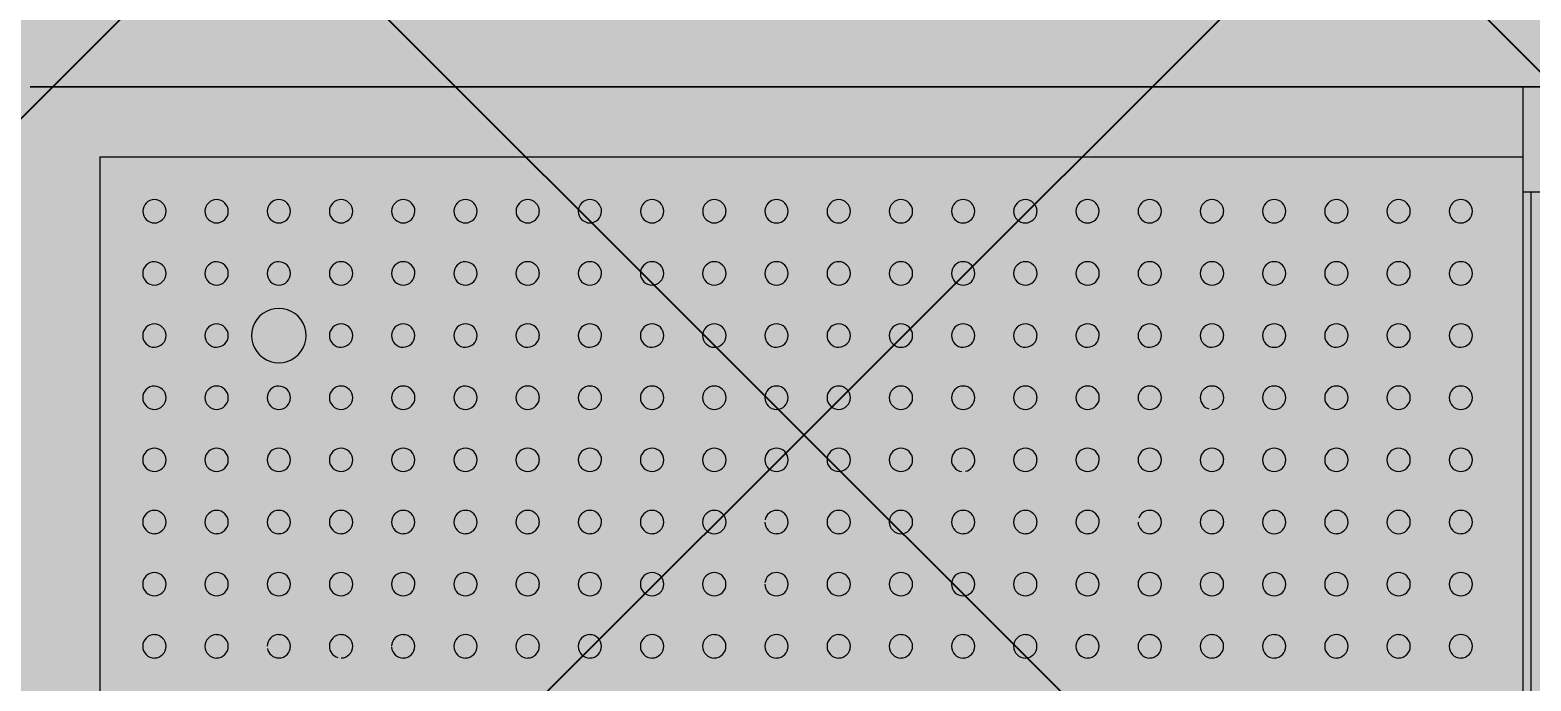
# Model space of a CAD drawing. Header units: inches. Extents: x -11331628 to 26860, y -6840660 to 4773.
# Drawn here: x 2306.54 to 2330.67, y -1979.25 to -1968.77 of the extents above; entities that cross this region are included whole.
import ezdxf
from ezdxf import colors
from ezdxf.entities.mleader import LeaderData, LeaderLine
from ezdxf.math import Vec2, Vec3

# ---------------------------------------------------------------- set-up
doc = ezdxf.new("R2010")
doc.units = ezdxf.units.IN
doc.header["$LTSCALE"] = 0.5
doc.header["$MEASUREMENT"] = 0
doc.layers.get('Defpoints').update_dxf_attribs({"color": 140})
doc.layers.add('A-HATH', color=9, linetype='Continuous')
doc.layers.add('DETL-1', color=9, linetype='Continuous')
for name, color, linetype, lineweight in [('Q-CASE', 31, 'Continuous', 18), ('Q-SPCQ', 91, 'Continuous', 18), ('TEXT 3', 41, 'Continuous', 15)]:
    doc.layers.add(name, color=color, linetype=linetype, lineweight=lineweight)
doc.styles.add('TEXT-ITALIC', font='ariali.ttf')

# ---------------------------------------------------------------- blocks, each defined once
blk = doc.blocks.new('Die Wall - Die Wall-7432585-L1 Overall Plan')
at = {"layer": 'Q-CASE'}
for p, q in [((503.106, 3897.808), (633.174, 3897.808)), ((633.174, 3897.808), (503.106, 3897.808))]:
    blk.add_line(p, q, dxfattribs=at)
blk = doc.blocks.new('QF_Krowne - COCKTAIL STATION - KR19-30-10 - Legs-V8-L1 Overall Plan')
at = {"layer": 'Q-SPCQ'}
for p, q in [((0, -17.207), (0, 0)), ((0, 0), (30, 0))]:
    blk.add_line(p, q, dxfattribs=at)
at = {"layer": 'Q-SPCQ', "lineweight": 9}
for p, q in [((0, -1.688), (30, -1.688)), ((0.125, -1.688), (0.125, -17.207))]:
    blk.add_line(p, q, dxfattribs=at)
blk = doc.blocks.new('QF_Glastender - DRAINBOARD_ CORNER - CIR_24-24 - DefaultType-7499990-L1 Overall Plan')
at = {"layer": 'Q-SPCQ'}
for p, q in [((-16.566, 0), (7.434, 0)), ((7.434, -17.207), (7.434, 0)), ((-15.441, -1.125), (7.434, -1.125)), ((-15.441, -1.125), (-15.441, -24))]:
    blk.add_line(p, q, dxfattribs=at)
at = {"layer": 'Q-SPCQ', "lineweight": 9}
for centre, radius, start, end in [((-14.566, -2), 0.187, 90, 180), ((-14.566, -2), 0.187, 360, 90), ((-13.566, -2), 0.187, 90, 180), ((-13.566, -2), 0.187, 360, 90), ((-12.566, -2), 0.187, 90, 180), ((-12.566, -2), 0.187, 360, 90), ((-11.566, -2), 0.187, 90, 180), ((-11.566, -2), 0.188, 360, 90), ((-10.566, -2), 0.187, 90, 180), ((-10.566, -2), 0.188, 360, 90), ((-9.566, -2), 0.187, 90, 180), ((-9.566, -2), 0.188, 360, 90), ((-8.566, -2), 0.187, 90, 180), ((-8.566, -2), 0.188, 360, 90), ((-7.566, -2), 0.187, 90, 180), ((-7.566, -2), 0.188, 360, 90), ((-6.566, -2), 0.187, 90, 180), ((-6.566, -2), 0.188, 360, 90), ((-5.566, -2), 0.187, 90, 180), ((-5.566, -2), 0.188, 360, 90), ((-4.566, -2), 0.187, 90, 180), ((-4.566, -2), 0.188, 360, 90), ((-3.566, -2), 0.187, 90, 180), ((-3.566, -2), 0.188, 360, 90), ((-2.566, -2), 0.187, 90, 180), ((-2.566, -2), 0.188, 360, 90), ((-1.566, -2), 0.187, 90, 180), ((-1.566, -2), 0.188, 360, 90), ((-0.566, -2), 0.187, 90, 180), ((-0.566, -2), 0.188, 360, 90), ((0.434, -2), 0.188, 90, 180), ((0.434, -2), 0.187, 360, 90), ((1.434, -2), 0.188, 90, 180), ((1.434, -2), 0.187, 360, 90), ((2.434, -2), 0.188, 90, 180), ((2.434, -2), 0.188, 360, 90), ((3.434, -2), 0.188, 90, 180), ((3.434, -2), 0.188, 360, 90), ((4.434, -2), 0.188, 90, 180), ((4.434, -2), 0.187, 360, 90), ((5.434, -2), 0.188, 90, 180), ((5.434, -2), 0.188, 360, 90), ((6.434, -2), 0.188, 90, 180), ((6.434, -2), 0.187, 360, 90), ((-14.566, -2), 0.187, 180, 270), ((-14.566, -2), 0.187, 270, 360), ((-13.566, -2), 0.187, 180, 270), ((-13.566, -2), 0.187, 270, 360), ((-12.566, -2), 0.187, 180, 270), ((-12.566, -2), 0.187, 270, 360), ((-11.566, -2), 0.187, 180, 270), ((-11.566, -2), 0.187, 270, 360), ((-10.566, -2), 0.187, 180, 270), ((-10.566, -2), 0.187, 270, 360), ((-9.566, -2), 0.187, 180, 270), ((-9.566, -2), 0.187, 270, 360), ((-8.566, -2), 0.187, 180, 270), ((-8.566, -2), 0.187, 270, 360), ((-7.566, -2), 0.187, 180, 270), ((-7.566, -2), 0.187, 270, 360), ((-6.566, -2), 0.187, 180, 270), ((-6.566, -2), 0.187, 270, 360), ((-5.566, -2), 0.187, 180, 270), ((-5.566, -2), 0.187, 270, 360), ((-4.566, -2), 0.188, 180, 270), ((-4.566, -2), 0.188, 270, 360), ((-3.566, -2), 0.188, 180, 270), ((-3.566, -2), 0.187, 270, 360), ((-2.566, -2), 0.188, 180, 270), ((-2.566, -2), 0.188, 270, 360), ((-1.566, -2), 0.188, 180, 270), ((-1.566, -2), 0.187, 270, 360), ((-0.566, -2), 0.188, 180, 270), ((-0.566, -2), 0.187, 270, 360), ((0.434, -2), 0.188, 180, 270), ((0.434, -2), 0.187, 270, 360), ((1.434, -2), 0.188, 180, 270), ((1.434, -2), 0.187, 270, 360), ((2.434, -2), 0.188, 180, 270), ((2.434, -2), 0.187, 270, 360), ((3.434, -2), 0.188, 180, 270), ((3.434, -2), 0.187, 270, 360), ((4.434, -2), 0.188, 180, 270), ((4.434, -2), 0.187, 270, 360), ((5.434, -2), 0.188, 180, 270), ((5.434, -2), 0.187, 270, 360), ((6.434, -2), 0.188, 180, 270), ((6.434, -2), 0.187, 270, 360), ((-14.566, -3), 0.188, 90, 180), ((-14.566, -3), 0.187, 360, 90), ((-13.566, -3), 0.188, 90, 180), ((-13.566, -3), 0.187, 360, 90), ((-12.566, -3), 0.188, 90, 180), ((-12.566, -3), 0.187, 360, 90), ((-11.566, -3), 0.188, 90, 180), ((-11.566, -3), 0.188, 360, 90), ((-10.566, -3), 0.188, 90, 180), ((-10.566, -3), 0.188, 360, 90), ((-9.566, -3), 0.188, 90, 180), ((-9.566, -3), 0.187, 360, 90), ((-8.566, -3), 0.188, 90, 180), ((-8.566, -3), 0.188, 360, 90), ((-7.566, -3), 0.188, 90, 180), ((-7.566, -3), 0.188, 360, 90), ((-6.566, -3), 0.188, 90, 180), ((-6.566, -3), 0.188, 360, 90), ((-5.566, -3), 0.188, 90, 180), ((-5.566, -3), 0.188, 360, 90), ((-4.566, -3), 0.188, 90, 180), ((-4.566, -3), 0.188, 360, 90), ((-3.566, -3), 0.188, 90, 180), ((-3.566, -3), 0.188, 360, 90), ((-2.566, -3), 0.188, 90, 180), ((-2.566, -3), 0.188, 360, 90), ((-1.566, -3), 0.188, 90, 180), ((-1.566, -3), 0.188, 360, 90), ((-0.566, -3), 0.188, 90, 180), ((-0.566, -3), 0.188, 360, 90), ((0.434, -3), 0.188, 90, 180), ((0.434, -3), 0.188, 360, 90), ((1.434, -3), 0.188, 90, 180), ((1.434, -3), 0.188, 360, 90), ((2.434, -3), 0.188, 90, 180), ((2.434, -3), 0.188, 360, 90), ((3.434, -3), 0.188, 90, 180), ((3.434, -3), 0.188, 360, 90), ((4.434, -3), 0.188, 90, 180), ((4.434, -3), 0.188, 360, 90), ((5.434, -3), 0.188, 90, 180), ((5.434, -3), 0.188, 360, 90), ((6.434, -3), 0.188, 90, 180), ((6.434, -3), 0.188, 360, 90), ((-14.566, -3), 0.188, 180, 270), ((-14.566, -3), 0.187, 270, 360), ((-13.566, -3), 0.188, 180, 270), ((-13.566, -3), 0.187, 270, 360), ((-12.566, -3), 0.188, 180, 270), ((-12.566, -3), 0.187, 270, 360), ((-11.566, -3), 0.188, 180, 270), ((-11.566, -3), 0.187, 270, 360), ((-10.566, -3), 0.188, 180, 270), ((-10.566, -3), 0.187, 270, 360), ((-9.566, -3), 0.188, 180, 270), ((-9.566, -3), 0.187, 270, 360), ((-8.566, -3), 0.188, 180, 270), ((-8.566, -3), 0.187, 270, 360), ((-7.566, -3), 0.188, 180, 270), ((-7.566, -3), 0.187, 270, 360), ((-6.566, -3), 0.188, 180, 270), ((-6.566, -3), 0.187, 270, 360), ((-5.566, -3), 0.188, 180, 270), ((-5.566, -3), 0.188, 270, 360), ((-4.566, -3), 0.188, 180, 270), ((-4.566, -3), 0.187, 270, 360), ((-3.566, -3), 0.188, 180, 270), ((-3.566, -3), 0.188, 270, 360), ((-2.566, -3), 0.188, 180, 270), ((-2.566, -3), 0.188, 270, 360), ((-1.566, -3), 0.188, 180, 270), ((-1.566, -3), 0.188, 270, 360), ((-0.566, -3), 0.188, 180, 270), ((-0.566, -3), 0.188, 270, 360), ((0.434, -3), 0.188, 180, 270), ((0.434, -3), 0.188, 270, 360), ((1.434, -3), 0.188, 180, 270), ((1.434, -3), 0.188, 270, 360), ((2.434, -3), 0.188, 180, 270), ((2.434, -3), 0.188, 270, 360), ((3.434, -3), 0.188, 180, 270), ((3.434, -3), 0.188, 270, 360), ((4.434, -3), 0.188, 180, 270), ((4.434, -3), 0.187, 270, 360), ((5.434, -3), 0.188, 180, 270), ((5.434, -3), 0.188, 270, 360), ((6.434, -3), 0.188, 180, 270), ((6.434, -3), 0.187, 270, 360), ((-12.566, -4), 0.438, 90, 162), ((-12.566, -4), 0.438, 18, 90), ((-14.566, -4), 0.188, 90, 180), ((-14.566, -4), 0.187, 360, 90), ((-13.566, -4), 0.188, 90, 180), ((-13.566, -4), 0.187, 360, 90), ((-11.566, -4), 0.188, 90, 180), ((-11.566, -4), 0.188, 360, 90), ((-10.566, -4), 0.188, 90, 180), ((-10.566, -4), 0.187, 360, 90), ((-9.566, -4), 0.188, 90, 180), ((-9.566, -4), 0.188, 360, 90), ((-8.566, -4), 0.188, 90, 180), ((-8.566, -4), 0.188, 360, 90), ((-7.566, -4), 0.188, 90, 180), ((-7.566, -4), 0.188, 360, 90), ((-6.566, -4), 0.188, 90, 180), ((-6.566, -4), 0.188, 360, 90), ((-5.566, -4), 0.188, 90, 180), ((-5.566, -4), 0.188, 360, 90), ((-4.566, -4), 0.188, 90, 180), ((-4.566, -4), 0.188, 360, 90), ((-3.566, -4), 0.188, 90, 180), ((-3.566, -4), 0.188, 360, 90), ((-2.566, -4), 0.188, 90, 180), ((-2.566, -4), 0.188, 360, 90), ((-1.566, -4), 0.188, 90, 180), ((-1.566, -4), 0.188, 360, 90), ((-0.566, -4), 0.188, 90, 180), ((-0.566, -4), 0.188, 360, 90), ((0.434, -4), 0.188, 90, 180), ((0.434, -4), 0.188, 360, 90), ((1.434, -4), 0.188, 90, 180), ((1.434, -4), 0.188, 360, 90), ((2.434, -4), 0.188, 90, 180), ((2.434, -4), 0.188, 360, 90), ((3.434, -4), 0.188, 90, 180), ((3.434, -4), 0.188, 360, 90), ((4.434, -4), 0.188, 90, 180), ((4.434, -4), 0.188, 360, 90), ((5.434, -4), 0.188, 90, 180), ((5.434, -4), 0.188, 360, 90), ((6.434, -4), 0.188, 90, 180), ((6.434, -4), 0.188, 360, 90), ((-14.566, -4), 0.188, 180, 270), ((-14.566, -4), 0.187, 270, 360), ((-13.566, -4), 0.188, 180, 270), ((-13.566, -4), 0.187, 270, 360), ((-12.566, -4), 0.438, 162, 234), ((-12.566, -4), 0.438, 306, 18), ((-11.566, -4), 0.188, 180, 270), ((-11.566, -4), 0.187, 270, 360), ((-10.566, -4), 0.188, 180, 270), ((-10.566, -4), 0.187, 270, 360), ((-9.566, -4), 0.188, 180, 270), ((-9.566, -4), 0.187, 270, 360), ((-8.566, -4), 0.188, 180, 270), ((-8.566, -4), 0.187, 270, 360), ((-7.566, -4), 0.188, 180, 270), ((-7.566, -4), 0.187, 270, 360), ((-6.566, -4), 0.188, 180, 270), ((-6.566, -4), 0.187, 270, 360), ((-5.566, -4), 0.188, 180, 270), ((-5.566, -4), 0.188, 270, 360), ((-4.566, -4), 0.188, 180, 270), ((-4.566, -4), 0.187, 270, 360), ((-3.566, -4), 0.188, 180, 270), ((-3.566, -4), 0.187, 270, 360), ((-2.566, -4), 0.188, 180, 270), ((-2.566, -4), 0.188, 270, 360), ((-1.566, -4), 0.188, 180, 270), ((-1.566, -4), 0.187, 270, 360), ((-0.566, -4), 0.188, 180, 270), ((-0.566, -4), 0.187, 270, 360), ((0.434, -4), 0.188, 180, 270), ((0.434, -4), 0.187, 270, 360), ((1.434, -4), 0.188, 180, 270), ((1.434, -4), 0.187, 270, 360), ((2.434, -4), 0.188, 180, 270), ((2.434, -4), 0.187, 270, 360), ((3.434, -4), 0.188, 180, 270), ((3.434, -4), 0.188, 270, 360), ((4.434, -4), 0.188, 180, 270), ((4.434, -4), 0.187, 270, 360), ((5.434, -4), 0.188, 180, 270), ((5.434, -4), 0.188, 270, 360), ((6.434, -4), 0.188, 180, 270), ((6.434, -4), 0.187, 270, 360), ((-12.566, -4), 0.438, 234, 306), ((-14.566, -5), 0.188, 90, 180), ((-14.566, -5), 0.187, 360, 90), ((-13.566, -5), 0.188, 90, 180), ((-13.566, -5), 0.188, 0, 90), ((-12.566, -5), 0.188, 90, 180), ((-12.566, -5), 0.187, 360, 90), ((-11.566, -5), 0.188, 90, 180), ((-11.566, -5), 0.188, 360, 90), ((-10.566, -5), 0.188, 90, 180), ((-10.566, -5), 0.188, 360, 90), ((-9.566, -5), 0.188, 90, 180), ((-9.566, -5), 0.187, 360, 90), ((-8.566, -5), 0.188, 90, 180), ((-8.566, -5), 0.188, 360, 90), ((-7.566, -5), 0.188, 90, 180), ((-7.566, -5), 0.188, 360, 90), ((-6.566, -5), 0.188, 90, 180), ((-6.566, -5), 0.188, 360, 90), ((-5.566, -5), 0.188, 90, 180), ((-5.566, -5), 0.188, 360, 90), ((-4.566, -5), 0.188, 90, 180), ((-4.566, -5), 0.188, 360, 90), ((-3.566, -5), 0.188, 90, 180), ((-3.566, -5), 0.188, 360, 90), ((-2.566, -5), 0.188, 90, 180), ((-2.566, -5), 0.188, 360, 90), ((-1.566, -5), 0.188, 90, 180), ((-1.566, -5), 0.188, 360, 90), ((-0.566, -5), 0.188, 90, 180), ((-0.566, -5), 0.188, 360, 90), ((0.434, -5), 0.188, 90, 180), ((0.434, -5), 0.188, 360, 90), ((1.434, -5), 0.188, 90, 180), ((1.434, -5), 0.188, 360, 90), ((2.434, -5), 0.188, 90, 180), ((2.434, -5), 0.188, 360, 90), ((3.434, -5), 0.188, 90, 180), ((3.434, -5), 0.188, 360, 90), ((4.434, -5), 0.188, 90, 180), ((4.434, -5), 0.188, 360, 90), ((5.434, -5), 0.188, 90, 180), ((5.434, -5), 0.188, 360, 90), ((6.434, -5), 0.188, 90, 180), ((6.434, -5), 0.188, 360, 90), ((-14.566, -5), 0.188, 180, 270), ((-14.566, -5), 0.187, 270, 360), ((-13.566, -5), 0.188, 180, 270), ((-13.566, -5), 0.188, 270, 0), ((-12.566, -5), 0.188, 180, 270), ((-12.566, -5), 0.187, 270, 360), ((-11.566, -5), 0.188, 180, 270), ((-11.566, -5), 0.188, 270, 0), ((-10.566, -5), 0.188, 180, 270), ((-10.566, -5), 0.188, 270, 0), ((-9.566, -5), 0.188, 180, 270), ((-9.566, -5), 0.187, 270, 360), ((-8.566, -5), 0.188, 180, 270), ((-8.566, -5), 0.187, 270, 360), ((-7.566, -5), 0.188, 180, 270), ((-7.566, -5), 0.188, 270, 0), ((-6.566, -5), 0.188, 180, 270), ((-6.566, -5), 0.188, 270, 0), ((-5.566, -5), 0.188, 180, 270), ((-5.566, -5), 0.188, 270, 360), ((-4.566, -5), 0.188, 180, 270), ((-4.566, -5), 0.187, 270, 360), ((-3.566, -5), 0.188, 180, 270), ((-3.566, -5), 0.187, 270, 360), ((-2.566, -5), 0.188, 180, 270), ((-2.566, -5), 0.188, 270, 360), ((-1.566, -5), 0.188, 180, 270), ((-1.566, -5), 0.188, 270, 360), ((-0.566, -5), 0.188, 180, 270), ((-0.566, -5), 0.187, 270, 360), ((0.434, -5), 0.188, 180, 270), ((0.434, -5), 0.188, 270, 360), ((1.434, -5), 0.188, 180, 270), ((1.434, -5), 0.188, 270, 360), ((2.434, -5), 0.188, 180, 254.6461), ((2.434, -5), 0.188, 270, 360), ((3.434, -5), 0.188, 180, 270), ((3.434, -5), 0.188, 270, 360), ((4.434, -5), 0.188, 180, 270), ((4.434, -5), 0.188, 270, 0), ((5.434, -5), 0.188, 180, 270), ((5.434, -5), 0.188, 270, 360), ((6.434, -5), 0.188, 180, 270), ((6.434, -5), 0.187, 270, 360), ((-14.566, -6), 0.188, 90, 180), ((-14.566, -6), 0.188, 180, 270), ((-14.566, -6), 0.187, 360, 90), ((-14.566, -6), 0.187, 270, 360), ((-13.566, -6), 0.188, 90, 180), ((-13.566, -6), 0.188, 180, 270), ((-13.566, -6), 0.187, 360, 90), ((-13.566, -6), 0.187, 270, 360), ((-12.566, -6), 0.188, 90, 180), ((-12.566, -6), 0.188, 180, 270), ((-12.566, -6), 0.187, 360, 90), ((-12.566, -6), 0.187, 270, 360), ((-11.566, -6), 0.188, 90, 180), ((-11.566, -6), 0.188, 180, 270), ((-11.566, -6), 0.187, 360, 90), ((-11.566, -6), 0.187, 270, 360), ((-10.566, -6), 0.188, 90, 180), ((-10.566, -6), 0.188, 180, 270), ((-10.566, -6), 0.187, 360, 90), ((-10.566, -6), 0.187, 270, 360), ((-9.566, -6), 0.188, 90, 180), ((-9.566, -6), 0.188, 180, 270), ((-9.566, -6), 0.188, 360, 90), ((-9.566, -6), 0.187, 270, 360), ((-8.566, -6), 0.188, 90, 180), ((-8.566, -6), 0.188, 180, 270), ((-8.566, -6), 0.188, 360, 90), ((-8.566, -6), 0.187, 270, 360), ((-7.566, -6), 0.188, 90, 180), ((-7.566, -6), 0.188, 180, 270), ((-7.566, -6), 0.188, 360, 90), ((-7.566, -6), 0.187, 270, 360), ((-6.566, -6), 0.188, 90, 180), ((-6.566, -6), 0.188, 180, 270), ((-6.566, -6), 0.188, 360, 90), ((-6.566, -6), 0.187, 270, 360), ((-5.566, -6), 0.188, 90, 180), ((-5.566, -6), 0.188, 180, 270), ((-5.566, -6), 0.188, 360, 90), ((-5.566, -6), 0.188, 270, 360), ((-4.566, -6), 0.188, 90, 180), ((-4.566, -6), 0.188, 180, 270), ((-4.566, -6), 0.188, 360, 90), ((-4.566, -6), 0.187, 270, 360), ((-3.566, -6), 0.188, 90, 180), ((-3.566, -6), 0.188, 180, 270), ((-3.566, -6), 0.188, 360, 90), ((-3.566, -6), 0.187, 270, 360), ((-2.566, -6), 0.188, 90, 180), ((-2.566, -6), 0.188, 180, 270), ((-2.566, -6), 0.188, 360, 90), ((-2.566, -6), 0.188, 270, 360), ((-1.566, -6), 0.188, 90, 180), ((-1.566, -6), 0.188, 180, 262.9094), ((-1.566, -6), 0.188, 360, 90), ((-1.566, -6), 0.188, 281.9549, 360), ((-0.566, -6), 0.188, 90, 180), ((-0.566, -6), 0.188, 180, 270), ((-0.566, -6), 0.188, 360, 90), ((-0.566, -6), 0.187, 270, 360), ((0.434, -6), 0.188, 90, 180), ((0.434, -6), 0.188, 180, 270), ((0.434, -6), 0.188, 360, 90), ((0.434, -6), 0.187, 270, 360), ((1.434, -6), 0.188, 90, 180), ((1.434, -6), 0.188, 180, 270), ((1.434, -6), 0.188, 360, 90), ((1.434, -6), 0.187, 270, 360), ((2.434, -6), 0.188, 90, 180), ((2.434, -6), 0.188, 180, 270), ((2.434, -6), 0.188, 360, 90), ((2.434, -6), 0.187, 270, 360), ((3.434, -6), 0.188, 90, 180), ((3.434, -6), 0.188, 180, 270), ((3.434, -6), 0.188, 360, 90), ((3.434, -6), 0.188, 270, 360), ((4.434, -6), 0.188, 90, 180), ((4.434, -6), 0.188, 180, 270), ((4.434, -6), 0.188, 360, 90), ((4.434, -6), 0.187, 270, 360), ((5.434, -6), 0.188, 90, 180), ((5.434, -6), 0.188, 180, 270), ((5.434, -6), 0.188, 360, 90), ((5.434, -6), 0.188, 270, 360), ((6.434, -6), 0.188, 90, 180), ((6.434, -6), 0.188, 180, 270), ((6.434, -6), 0.188, 360, 90), ((6.434, -6), 0.187, 270, 360), ((-14.566, -7), 0.188, 90, 180), ((-14.566, -7), 0.187, 360, 90), ((-13.566, -7), 0.188, 90, 180), ((-13.566, -7), 0.187, 360, 90), ((-12.566, -7), 0.188, 90, 180), ((-12.566, -7), 0.187, 360, 90), ((-11.566, -7), 0.188, 90, 180), ((-11.566, -7), 0.187, 360, 90), ((-10.566, -7), 0.188, 90, 180), ((-10.566, -7), 0.187, 360, 90), ((-9.566, -7), 0.188, 90, 180), ((-9.566, -7), 0.188, 360, 90), ((-8.566, -7), 0.188, 90, 180), ((-8.566, -7), 0.188, 360, 90), ((-7.566, -7), 0.188, 90, 180), ((-7.566, -7), 0.188, 360, 90), ((-6.566, -7), 0.188, 90, 180), ((-6.566, -7), 0.188, 360, 90), ((-5.566, -7), 0.188, 90, 180), ((-5.566, -7), 0.188, 360, 90), ((-4.566, -7), 0.188, 90, 169.0746), ((-4.566, -7), 0.188, 360, 90), ((-3.566, -7), 0.188, 90, 180), ((-3.566, -7), 0.188, 360, 90), ((-2.566, -7), 0.188, 90, 180), ((-2.566, -7), 0.188, 360, 90), ((-1.566, -7), 0.188, 90, 180), ((-1.566, -7), 0.188, 360, 90), ((-0.566, -7), 0.188, 90, 180), ((-0.566, -7), 0.188, 360, 90), ((0.434, -7), 0.188, 90, 180), ((0.434, -7), 0.188, 360, 90), ((1.434, -7), 0.188, 90, 160.9612), ((1.434, -7), 0.188, 360, 90), ((2.434, -7), 0.188, 90, 180), ((2.434, -7), 0.188, 360, 90), ((3.434, -7), 0.188, 90, 180), ((3.434, -7), 0.188, 360, 90), ((4.434, -7), 0.188, 90, 180), ((4.434, -7), 0.188, 360, 90), ((5.434, -7), 0.188, 90, 180), ((5.434, -7), 0.188, 360, 90), ((6.434, -7), 0.188, 90, 180), ((6.434, -7), 0.188, 360, 90), ((-14.566, -7), 0.188, 180, 270), ((-14.566, -7), 0.187, 270, 360), ((-13.566, -7), 0.188, 180, 270), ((-13.566, -7), 0.187, 270, 360), ((-12.566, -7), 0.188, 180, 270), ((-12.566, -7), 0.187, 270, 360), ((-11.566, -7), 0.188, 180, 270), ((-11.566, -7), 0.187, 270, 360), ((-10.566, -7), 0.188, 180, 270), ((-10.566, -7), 0.187, 270, 360), ((-9.566, -7), 0.188, 180, 270), ((-9.566, -7), 0.187, 270, 360), ((-8.566, -7), 0.188, 180, 270), ((-8.566, -7), 0.187, 270, 360), ((-7.566, -7), 0.188, 180, 270), ((-7.566, -7), 0.187, 270, 360), ((-6.566, -7), 0.188, 180, 270), ((-6.566, -7), 0.187, 270, 360), ((-5.566, -7), 0.188, 180, 270), ((-5.566, -7), 0.188, 270, 360), ((-4.566, -7), 0.188, 180, 270), ((-4.566, -7), 0.187, 270, 360), ((-3.566, -7), 0.188, 180, 270), ((-3.566, -7), 0.187, 270, 360), ((-2.566, -7), 0.188, 180, 270), ((-2.566, -7), 0.188, 270, 360), ((-1.566, -7), 0.188, 180, 270), ((-1.566, -7), 0.187, 270, 360), ((-0.566, -7), 0.188, 180, 270), ((-0.566, -7), 0.187, 270, 360), ((0.434, -7), 0.188, 180, 270), ((0.434, -7), 0.187, 270, 360), ((1.434, -7), 0.188, 180, 270), ((1.434, -7), 0.187, 270, 360), ((2.434, -7), 0.188, 180, 270), ((2.434, -7), 0.187, 270, 360), ((3.434, -7), 0.188, 180, 270), ((3.434, -7), 0.188, 270, 360), ((4.434, -7), 0.188, 180, 270), ((4.434, -7), 0.187, 270, 360), ((5.434, -7), 0.188, 180, 270), ((5.434, -7), 0.188, 270, 360), ((6.434, -7), 0.188, 180, 270), ((6.434, -7), 0.187, 270, 360), ((-14.566, -8), 0.188, 90, 180), ((-14.566, -8), 0.187, 360, 90), ((-13.566, -8), 0.188, 90, 180), ((-13.566, -8), 0.187, 360, 90), ((-12.566, -8), 0.188, 90, 180), ((-12.566, -8), 0.187, 360, 90), ((-11.566, -8), 0.188, 90, 180), ((-11.566, -8), 0.188, 360, 90), ((-10.566, -8), 0.188, 90, 180), ((-10.566, -8), 0.188, 360, 90), ((-9.566, -8), 0.188, 90, 180), ((-9.566, -8), 0.187, 360, 90), ((-8.566, -8), 0.188, 90, 180), ((-8.566, -8), 0.188, 360, 90), ((-7.566, -8), 0.188, 90, 180), ((-7.566, -8), 0.187, 360, 90), ((-6.566, -8), 0.188, 90, 180), ((-6.566, -8), 0.188, 360, 90), ((-5.566, -8), 0.188, 90, 180), ((-5.566, -8), 0.187, 360, 90), ((-4.566, -8), 0.188, 90, 173.4637), ((-4.566, -8), 0.188, 360, 90), ((-3.566, -8), 0.188, 90, 180), ((-3.566, -8), 0.187, 360, 90), ((-2.566, -8), 0.188, 90, 180), ((-2.566, -8), 0.187, 360, 90), ((-1.566, -8), 0.188, 90, 180), ((-1.566, -8), 0.187, 360, 90), ((-0.566, -8), 0.188, 90, 180), ((-0.566, -8), 0.187, 360, 90), ((0.434, -8), 0.188, 90, 180), ((0.434, -8), 0.187, 360, 90), ((1.434, -8), 0.188, 90, 180), ((1.434, -8), 0.187, 360, 90), ((2.434, -8), 0.188, 90, 180), ((2.434, -8), 0.187, 360, 90), ((3.434, -8), 0.188, 90, 180), ((3.434, -8), 0.187, 360, 90), ((4.434, -8), 0.188, 90, 180), ((4.434, -8), 0.188, 360, 90), ((5.434, -8), 0.188, 90, 180), ((5.434, -8), 0.187, 360, 90), ((6.434, -8), 0.188, 90, 180), ((6.434, -8), 0.188, 360, 90), ((-14.566, -8), 0.188, 180, 270), ((-14.566, -8), 0.187, 270, 360), ((-13.566, -8), 0.188, 180, 270), ((-13.566, -8), 0.187, 270, 360), ((-12.566, -8), 0.188, 180, 270), ((-12.566, -8), 0.187, 270, 360), ((-11.566, -8), 0.188, 180, 270), ((-11.566, -8), 0.187, 270, 360), ((-10.566, -8), 0.188, 180, 270), ((-10.566, -8), 0.187, 270, 360), ((-9.566, -8), 0.188, 180, 270), ((-9.566, -8), 0.187, 270, 360), ((-8.566, -8), 0.188, 181.7833, 270), ((-8.566, -8), 0.187, 270, 360), ((-7.566, -8), 0.188, 180, 270), ((-7.566, -8), 0.187, 270, 360), ((-6.566, -8), 0.188, 180, 270), ((-6.566, -8), 0.187, 270, 360), ((-5.566, -8), 0.188, 180, 270), ((-5.566, -8), 0.187, 270, 360), ((-4.566, -8), 0.188, 180, 270), ((-4.566, -8), 0.187, 270, 360), ((-3.566, -8), 0.188, 180, 270), ((-3.566, -8), 0.187, 270, 360), ((-2.566, -8), 0.188, 180, 270), ((-2.566, -8), 0.187, 270, 360), ((-1.566, -8), 0.188, 180, 270), ((-1.566, -8), 0.187, 270, 360), ((-0.566, -8), 0.188, 180, 270), ((-0.566, -8), 0.187, 270, 360), ((0.434, -8), 0.188, 180, 270), ((0.434, -8), 0.187, 270, 360), ((1.434, -8), 0.188, 180, 270), ((1.434, -8), 0.187, 270, 360), ((2.434, -8), 0.188, 180, 270), ((2.434, -8), 0.187, 270, 360), ((3.434, -8), 0.188, 180, 270), ((3.434, -8), 0.187, 270, 360), ((4.434, -8), 0.188, 180, 270), ((4.434, -8), 0.187, 270, 360), ((5.434, -8), 0.188, 180, 270), ((5.434, -8), 0.187, 270, 360), ((6.434, -8), 0.188, 180, 270), ((6.434, -8), 0.187, 270, 360), ((-14.566, -9), 0.188, 90, 180), ((-14.566, -9), 0.187, 360, 90), ((-13.566, -9), 0.188, 90, 180), ((-13.566, -9), 0.187, 360, 90), ((-12.566, -9), 0.188, 90, 180), ((-12.566, -9), 0.187, 360, 90), ((-11.566, -9), 0.188, 90, 180), ((-11.566, -9), 0.187, 360, 90), ((-10.566, -9), 0.188, 90, 180), ((-10.566, -9), 0.187, 360, 90), ((-9.566, -9), 0.188, 90, 180), ((-9.566, -9), 0.188, 360, 90), ((-8.566, -9), 0.188, 90, 180), ((-8.566, -9), 0.188, 360, 90), ((-7.566, -9), 0.188, 90, 180), ((-7.566, -9), 0.187, 360, 90), ((-6.566, -9), 0.188, 90, 180), ((-6.566, -9), 0.188, 360, 90), ((-5.566, -9), 0.188, 90, 180), ((-5.566, -9), 0.187, 360, 90), ((-4.566, -9), 0.188, 90, 180), ((-4.566, -9), 0.188, 360, 90), ((-3.566, -9), 0.188, 90, 180), ((-3.566, -9), 0.187, 360, 90), ((-2.566, -9), 0.188, 90, 180), ((-2.566, -9), 0.187, 360, 90), ((-1.566, -9), 0.188, 90, 180), ((-1.566, -9), 0.187, 360, 90), ((-0.566, -9), 0.188, 90, 180), ((-0.566, -9), 0.187, 360, 90), ((0.434, -9), 0.188, 90, 180), ((0.434, -9), 0.187, 360, 90), ((1.434, -9), 0.188, 90, 180), ((1.434, -9), 0.187, 360, 90), ((2.434, -9), 0.188, 90, 180), ((2.434, -9), 0.187, 360, 90), ((3.434, -9), 0.188, 90, 180), ((3.434, -9), 0.187, 360, 90), ((4.434, -9), 0.188, 90, 180), ((4.434, -9), 0.188, 360, 90), ((5.434, -9), 0.188, 90, 180), ((5.434, -9), 0.187, 360, 90), ((6.434, -9), 0.188, 90, 180), ((6.434, -9), 0.188, 360, 90), ((-14.566, -9), 0.188, 180, 270), ((-14.566, -9), 0.187, 270, 360), ((-13.566, -9), 0.188, 180, 270), ((-13.566, -9), 0.187, 270, 360), ((-12.566, -9), 0.187, 190.0466, 270), ((-12.566, -9), 0.187, 270, 360), ((-11.566, -9), 0.188, 180, 254.0679), ((-11.566, -9), 0.187, 270, 360), ((-10.566, -9), 0.188, 184.2302, 270), ((-10.566, -9), 0.187, 270, 360), ((-9.566, -9), 0.188, 180, 270), ((-9.566, -9), 0.187, 270, 360), ((-8.566, -9), 0.188, 180, 270), ((-8.566, -9), 0.187, 270, 360), ((-7.566, -9), 0.188, 180, 270), ((-7.566, -9), 0.187, 270, 360), ((-6.566, -9), 0.188, 180, 270), ((-6.566, -9), 0.187, 270, 360), ((-5.566, -9), 0.188, 180, 270), ((-5.566, -9), 0.187, 270, 360), ((-4.566, -9), 0.188, 180, 270), ((-4.566, -9), 0.187, 270, 360), ((-3.566, -9), 0.188, 180, 270), ((-3.566, -9), 0.187, 270, 360), ((-2.566, -9), 0.188, 180, 270), ((-2.566, -9), 0.187, 270, 360), ((-1.566, -9), 0.188, 180, 270), ((-1.566, -9), 0.187, 270, 360), ((-0.566, -9), 0.188, 180, 270), ((-0.566, -9), 0.187, 270, 360), ((0.434, -9), 0.188, 180, 270), ((0.434, -9), 0.187, 270, 360), ((1.434, -9), 0.188, 180, 270), ((1.434, -9), 0.187, 270, 360), ((2.434, -9), 0.188, 180, 270), ((2.434, -9), 0.187, 270, 360), ((3.434, -9), 0.188, 180, 270), ((3.434, -9), 0.187, 270, 360), ((4.434, -9), 0.188, 180, 270), ((4.434, -9), 0.187, 270, 360), ((5.434, -9), 0.188, 180, 270), ((5.434, -9), 0.187, 270, 360), ((6.434, -9), 0.188, 180, 270), ((6.434, -9), 0.187, 270, 360)]:
    blk.add_arc(centre, radius, start, end, dxfattribs=at)
blk = doc.blocks.new('BAR')
at = {"layer": 'A-HATH', "true_color": 0xffffff, "transparency": 33554687}
h = blk.add_hatch(color=7, dxfattribs=at)
h.dxf.hatch_style = 1
h.paths.add_polyline_path([(3288.347, 7783.029), (3288.347, 7843.029), (3272.523, 7843.029), (3272.522, 7960.998), (3054.539, 7960.999), (3054.539, 7783.029), (3198.529, 7783.023), (3198.529, 7784.026), (3234.529, 7784.025), (3234.529, 7783.026)])
h.paths.add_polyline_path([(3078.541, 7807.034), (3078.537, 7936.998), (3248.522, 7936.998), (3248.527, 7807.066), (3234.523, 7807.067), (3234.531, 7786.026), (3198.529, 7786.026), (3198.529, 7807.038)], flags=16)

msp = doc.modelspace()

# ---------------------------------------------------------------- hatches: boundary and pattern name
at = {"layer": 'A-HATH', "true_color": 0xadadad, "transparency": 33554610}
h = msp.add_hatch(dxfattribs=at)
h.set_pattern_fill('ANSI37', color=253, scale=100)
h.set_pattern_definition([(45, (-1729.21, -5687.607), (-8.838835, 8.838835), []), (135, (-1729.21, -5687.607), (-8.838835, -8.838835), [])])
edge = h.paths.add_edge_path()
edge.add_line((2571.385, -2090.979), (2561.03, -2064.2))
edge.add_line((2561.03, -2064.2), (2571.385, -2060.123))
edge.add_line((2571.385, -2060.123), (2571.385, -1951.252))
edge.add_line((2571.385, -1951.252), (2424.085, -1770.684))
edge.add_arc((1969.722, -1170.208), 753.005, 264.400161, 307.113788, ccw=False)
edge.add_line((1896.243, -1919.62), (1896.243, -1954.192))
edge.add_line((1896.243, -1954.192), (2018.542, -1954.192))
edge.add_line((2018.542, -1954.192), (2018.542, -1978.192))
edge.add_line((2018.542, -1978.192), (1932.587, -1978.192))
edge.add_line((1932.587, -1978.192), (1932.587, -2315.705))
edge.add_line((1932.587, -2315.705), (2018.243, -2315.775))
edge.add_line((2018.243, -2315.775), (2018.243, -2368.173))
edge.add_line((2018.243, -2368.173), (2435.527, -2368.173))
edge.add_line((2435.527, -2368.173), (2435.484, -2316.126))
edge.add_line((2435.484, -2316.126), (2485.527, -2316.169))
edge.add_line((2485.527, -2316.169), (2485.548, -2368.173))
edge.add_line((2485.548, -2368.173), (2724.362, -2368.173))
edge.add_line((2724.362, -2368.173), (2724.362, -2254.17))
edge.add_line((2724.362, -2254.17), (2571.385, -2254.171))
edge.add_line((2571.385, -2254.171), (2571.385, -2090.979))
h.paths.add_polyline_path([(2252.542, -2203.675), (2490.529, -2203.675)], flags=16)

# ---------------------------------------------------------------- block references
at = {"layer": 'DETL-1', "rotation": 90}
msp.add_blockref('BAR', (10243.54, -5228.214, 215.026), dxfattribs=at)

# ---------------------------------------------------------------- next in the draw order: leaders
at = {"layer": 'TEXT 3'}
ml = msp.add_multileader_mtext('Standard', dxfattribs=at)
ml.set_content("ZONE  VE (ELEV. 11.00') ", color=256, style='TEXT-ITALIC')
ml.set_leader_properties()
ml.build(insert=Vec2(0, 0))
ml.multileader.update_dxf_attribs({"leader_type": 2, "text_left_attachment_type": 2, "text_right_attachment_type": 2, "dogleg_length": 0.075, "arrow_head_size": 1.6, "scale": 40})
ctx = ml.context
ctx.base_point, ctx.scale, ctx.char_height, ctx.arrow_head_size, ctx.landing_gap_size, ctx.plane_origin, ctx.plane_x_axis, ctx.plane_y_axis = Vec3(24962.792, -19852.13), 40, 2.4, 1.6, 0, Vec3(25012.476, -19773.618), Vec3(0.087156, 0.996195), Vec3(-0.996195, 0.087156)
ctx.left_attachment, ctx.right_attachment = 2, 2
notes = []
notes.append((ctx, [(0, (0, 0, 0), (0, 0), (1, 0), 1, [])]))
ctx.mtext.insert, ctx.mtext.text_direction, ctx.mtext.rotation, ctx.mtext.flow_direction = Vec3(24961.225, -19851.993), Vec3(0.087156, 0.996195), 1.48353, 5
ctx.mtext.has_bg_fill, ctx.mtext.bg_color, ctx.mtext.bg_scale_factor, ctx.mtext.bg_transparency, ctx.mtext.use_window_bg_color = 1, -1027028792, 1.5, 0, 1
for ctx, leaders in notes:
    for number, flags, end, landing, length, lines in leaders:
        leader = LeaderData()
        leader.index, (leader.has_last_leader_line, leader.has_dogleg_vector, leader.attachment_direction) = number, flags
        leader.last_leader_point, leader.dogleg_vector, leader.dogleg_length = Vec3(end), Vec3(landing), length
        for number, points, colour, breaks in lines:
            line = LeaderLine()
            line.index, line.vertices, line.color, line.breaks = number, Vec3.list(points), colors.encode_raw_color(colour), breaks
            leader.lines.append(line)
        ctx.leaders.append(leader)

# ---------------------------------------------------------------- next in the draw order: hatches: boundary and pattern name
at = {"layer": 'A-HATH', "lineweight": 5, "true_color": 0xadadad, "transparency": 33554610}
h = msp.add_hatch(dxfattribs=at)
h.set_pattern_fill('AR-B88', color=253, scale=2.3)
h.set_pattern_definition([(0, (1822.999, -1735.121), (0, 18.4), []), (90, (1822.999, -1735.121), (-9.2, 18.4), [18.4, -18.4])])
edge = h.paths.add_edge_path()
edge.add_line((1746.742, -3115.53), (1659.504, -3107.015))
edge.add_arc((-1912.488, -2695.952), 3595.566, 351.468057, 353.435317, ccw=False)
edge.add_line((1643.287, -3229.393), (1779.012, -3249.868))
edge.add_line((1779.012, -3249.868), (1763.773, -3332.244))
edge.add_line((1763.773, -3332.244), (1819.864, -3340.309))
edge.add_line((1819.864, -3340.309), (1835.799, -3258.17))
edge.add_line((1835.799, -3258.17), (1924.369, -3271.885))
edge.add_arc((1894.335, -3408.056), 139.444, -8.1291, 77.56173, ccw=False)
edge.add_arc((1505.362, -3325.627), 536.823, 339.46155, 349.03088, ccw=False)
edge.add_line((2008.063, -3513.964), (1978.934, -3510.489))
edge.add_line((1978.934, -3510.489), (1969.03, -3568.756))
edge.add_line((1969.03, -3568.756), (2045.402, -3563.356))
edge.add_line((2045.402, -3563.356), (2077.681, -3518.127))
edge.add_line((2077.681, -3518.127), (2127.366, -3482.823))
edge.add_line((2127.366, -3482.823), (2178.856, -3455.454))
edge.add_line((2178.856, -3455.454), (2230.723, -3435.62))
edge.add_line((2230.723, -3435.62), (2260.048, -3430.881))
edge.add_line((2260.048, -3430.881), (2269.579, -3433.244))
edge.add_line((2269.579, -3433.244), (2280.624, -3441.801))
edge.add_line((2280.624, -3441.801), (2286.615, -3456.401))
edge.add_line((2286.615, -3456.401), (2290.789, -3475.404))
edge.add_line((2290.789, -3475.404), (2294.376, -3505.166))
edge.add_line((2294.376, -3505.166), (2292.786, -3546.398))
edge.add_line((2292.786, -3546.398), (2359.577, -3541.819))
edge.add_line((2359.577, -3541.819), (2364.705, -3460.872))
edge.add_arc((2439.693, -3469.467), 75.479, 99.93806, 173.46179, ccw=False)
edge.add_line((2426.666, -3395.12), (2585.392, -3395.14))
edge.add_line((2585.392, -3395.14), (2585.393, -3392.625))
edge.add_line((2585.393, -3392.625), (2507.393, -3392.625))
edge.add_line((2507.393, -3392.625), (2507.393, -3391.125))
edge.add_line((2507.393, -3391.125), (2585.439, -3391.069))
edge.add_line((2585.439, -3391.069), (2585.347, -3338.85))
edge.add_line((2585.347, -3338.85), (2507.893, -3338.906))
edge.add_line((2507.893, -3338.906), (2507.893, -3337.434))
edge.add_line((2507.893, -3337.434), (2585.393, -3337.322))
edge.add_line((2585.393, -3337.322), (2585.393, -3284.875))
edge.add_line((2585.393, -3284.875), (2507.393, -3284.875))
edge.add_line((2507.393, -3284.875), (2507.393, -3283.375))
edge.add_line((2507.393, -3283.375), (2585.393, -3283.375))
edge.add_line((2585.393, -3283.375), (2585.393, -3281.125))
edge.add_line((2585.393, -3281.125), (2507.46, -3281.125))
edge.add_line((2507.46, -3281.125), (2507.393, -3247.159))
edge.add_line((2507.393, -3247.159), (2501.393, -3247.159))
edge.add_line((2501.393, -3247.159), (2501.393, -3245.159))
edge.add_line((2501.393, -3245.159), (2411.143, -3245.159))
edge.add_line((2411.143, -3245.159), (2411.393, -3281.289))
edge.add_line((2411.393, -3281.289), (2194.101, -3280.96))
edge.add_arc((2207.282, -2970.389), 310.851, 181.00734, 267.56975, ccw=False)
edge.add_line((1896.479, -2975.854), (1896.173, -2515.568))
edge.add_line((1896.173, -2515.568), (1896.243, -2315.693))
edge.add_line((1896.243, -2315.693), (1896.243, -1919.62))
edge.add_arc((1957.196, -1221.883), 700.395, 247.742115, 265.007434, ccw=False)
edge.add_arc((961.089, -2304.366), 850.109, -0.763859, 30.720293, ccw=False)
edge.add_line((1811.123, -2315.699), (1811.123, -2717.106))
edge.add_line((1811.123, -2717.106), (1749.619, -2717.106))
edge.add_line((1749.619, -2717.106), (1739.146, -2717.106))
edge.add_line((1739.146, -2717.106), (1738.766, -2694.056))
edge.add_line((1738.766, -2694.056), (1683.003, -2695.217))
edge.add_line((1683.003, -2695.217), (1682.505, -2730.985))
edge.add_line((1682.505, -2730.985), (1681.861, -2779.263))
edge.add_line((1681.861, -2779.263), (1680.531, -2804.334))
edge.add_line((1680.531, -2804.334), (1736.367, -2807.025))
edge.add_line((1736.367, -2807.025), (1736.984, -2788.034))
edge.add_line((1736.984, -2788.034), (1748.577, -2788.649))
edge.add_line((1748.577, -2788.649), (1811.373, -2788.649))
edge.add_line((1811.373, -2788.649), (1811.373, -3033.13))
edge.add_arc((1720.801, -3028.636), 90.683, 286.62235, 357.15925, ccw=False)

# ---------------------------------------------------------------- next in the draw order: block references
at = {"layer": 'Defpoints'}
for name, p in [('Die Wall - Die Wall-7432585-L1 Overall Plan', (1803.436, -5867.5, 215.026)), ('QF_Glastender - DRAINBOARD_ CORNER - CIR_24-24 - DefaultType-7499990-L1 Overall Plan', (2323.108, -1969.692, 215.026)), ('QF_Krowne - COCKTAIL STATION - KR19-30-10 - Legs-V8-L1 Overall Plan', (2330.542, -1969.692, 215.026))]:
    msp.add_blockref(name, p, dxfattribs=at)

doc.saveas('drawing.dxf')
